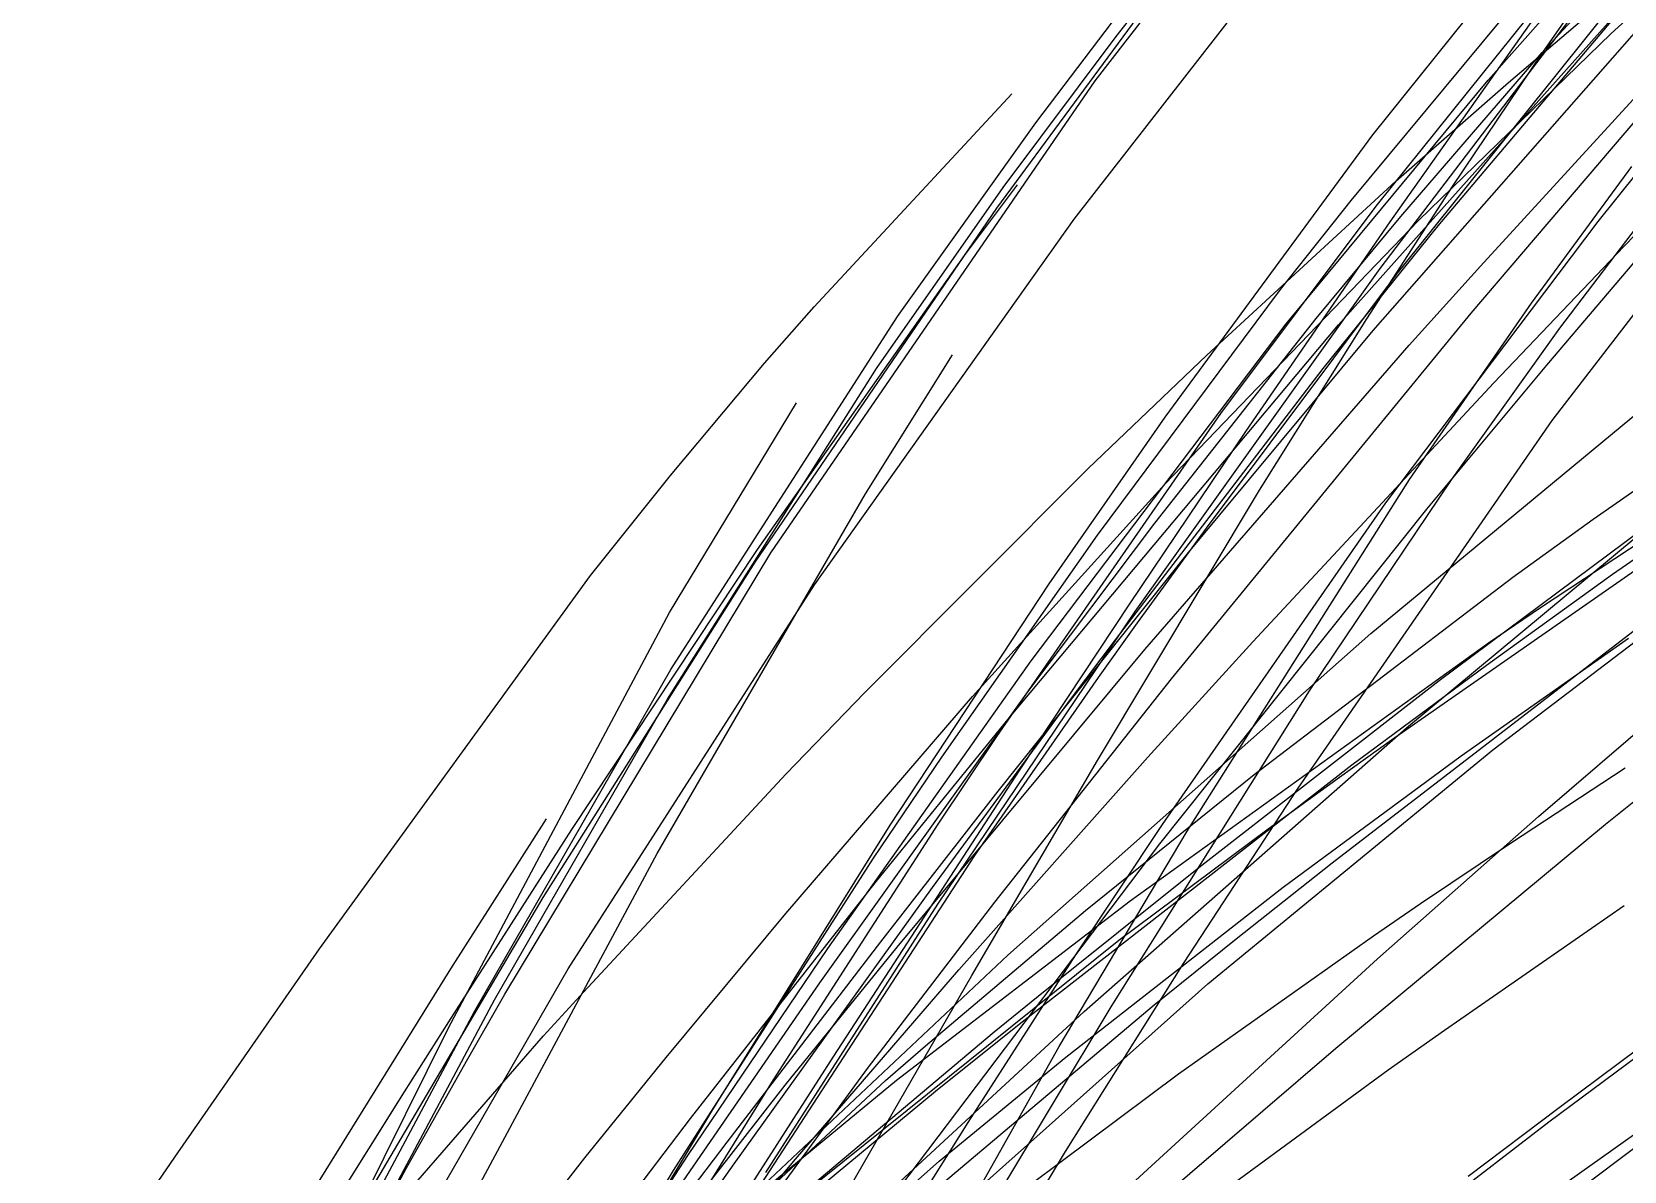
# Model space of a CAD drawing. Header units: metres. Extents: x -233 to 379, y -58 to 1087.
# Drawn here: x 109.4 to 166.8, y 644.5 to 685.5 of the extents above; entities that cross this region are included whole.
import ezdxf

# ---------------------------------------------------------------- set-up
doc = ezdxf.new("R2010")
doc.units = ezdxf.units.M

msp = doc.modelspace()

# ---------------------------------------------------------------- linework, layer by layer
for p, q in [((163.846, 684.798, -1074.498), (174.823, 696.664, -1082.404)), ((166.325, 685.477, -1061.461), (175.23, 693.593, -1067.519)), ((160.092, 678.542, -1074.102), (170.48, 690.812, -1080.758)), ((156.505, 674.982, -1065.54), (170.059, 690.18, -1068.701)), ((156.959, 679.463, -1062.966), (166.085, 690.444, -1069.478)), ((147.737, 683.769, -1061.431), (152.167, 689.472, -1063.533)), ((157.748, 681.823, -1070.413), (163.427, 688.925, -1073.291)), ((157.858, 679.252, -1068.205), (165.721, 689.045, -1074.128)), ((158.633, 676.842, -1077.782), (168.243, 688.842, -1081.533)), ((163.86, 684.786, -1056.897), (165.97, 687.809, -1057.707)), ((144.198, 679.186, -1061.314), (150.465, 687.694, -1064.311)), ((148.497, 685.373, -1056.742), (150.278, 687.634, -1057.613)), ((158.368, 678.695, -1057.36), (164.486, 687.353, -1059.946)), ((162.625, 683.709, -1053.466), (166.793, 687.254, -1056.207)), ((157.756, 674.78, -1072.198), (168.607, 687.129, -1078.885)), ((146.988, 678.785, -1059.309), (152.884, 686.359, -1061.911)), ((158.012, 677.005, -1073.951), (164.998, 686.187, -1076.462)), ((161.901, 683.801, -1074.686), (164.081, 686.258, -1076.257)), ((145.6, 682.254, -1059.027), (148.361, 685.895, -1060.276)), ((159.385, 678.739, -1056.76), (166.325, 685.477, -1061.461)), ((144.426, 679.928, -1054.639), (148.497, 685.373, -1056.742)), ((158.752, 678.88, -1070.822), (163.846, 684.798, -1074.498)), ((160.619, 679.968, -1055.667), (163.86, 684.786, -1056.897)), ((136.058, 666.759, -1055.054), (147.737, 683.769, -1061.431)), ((154.62, 675.014, -1069.397), (161.901, 683.801, -1074.686)), ((158.575, 680.152, -1050.824), (162.625, 683.709, -1053.466)), ((161.62, 677.095, -1068.801), (168.136, 684.213, -1069.987)), ((164.484, 674.864, -1072.903), (171.619, 684.263, -1076.215)), ((137.617, 675.633, -1075.278), (144.736, 683.309, -1076.888)), ((164.199, 671.527, -1072.878), (173.147, 683.142, -1077.182)), ((166.784, 677.803, -1060.371), (172.451, 683.658, -1061.858)), ((140.623, 675.278, -1056.609), (145.6, 682.254, -1059.027)), ((161.282, 675.397, -1060.437), (167.321, 682.474, -1062.219)), ((150.262, 671.652, -1066.653), (157.748, 681.823, -1070.413)), ((165.857, 678.705, -1079.303), (168.015, 681.378, -1080.38)), ((163.462, 675.762, -1073.676), (167.077, 680.69, -1075.315)), ((139.868, 673.409, -1052.108), (144.426, 679.928, -1054.639)), ((143.034, 677.478, -1075.011), (144.943, 680.023, -1075.428)), ((151.766, 673.887, -1046.439), (158.575, 680.152, -1050.824)), ((157.522, 675.192, -1054.504), (160.619, 679.968, -1055.667)), ((135.497, 666.424, -1056.71), (144.198, 679.186, -1061.314)), ((152.268, 671.779, -1063.998), (157.858, 679.252, -1068.205)), ((154.416, 676.254, -1061.126), (156.959, 679.463, -1062.966)), ((164.009, 673.53, -1072.366), (168.849, 679.217, -1073.945)), ((137.629, 665.606, -1054.711), (146.988, 678.785, -1059.309)), ((150.254, 669.234, -1050.597), (159.385, 678.739, -1056.76)), ((153.17, 671.13, -1055.303), (158.368, 678.695, -1057.36)), ((155.705, 675.203, -1068.621), (158.752, 678.88, -1070.822)), ((155.96, 673.405, -1071.46), (160.092, 678.542, -1074.102)), ((158.21, 668.56, -1075.514), (165.857, 678.705, -1079.303)), ((135.578, 666.883, -1073.121), (143.034, 677.478, -1075.011)), ((162.101, 672.895, -1059.197), (166.784, 677.803, -1060.371)), ((149.184, 664.654, -1070.888), (158.012, 677.005, -1073.951)), ((151.748, 667.658, -1075.209), (158.633, 676.842, -1077.782)), ((159.057, 674.247, -1068.361), (161.62, 677.095, -1068.801)), ((147.825, 667.406, -1056.258), (154.416, 676.254, -1061.126)), ((159.068, 669.41, -1071.738), (163.462, 675.762, -1073.676)), ((132.46, 662.555, -1052.165), (140.623, 675.278, -1056.609)), ((135.832, 673.604, -1074.848), (137.617, 675.633, -1075.278)), ((149.895, 667.827, -1064.413), (155.705, 675.203, -1068.621)), ((150.49, 662.226, -1057.37), (161.282, 675.397, -1060.437)), ((153.666, 669.024, -1053.073), (157.522, 675.192, -1054.504)), ((166.381, 665.991, -1030.075), (179.41, 675.123, -1037.437)), ((144.65, 660.834, -1063.034), (156.505, 674.982, -1065.54)), ((145.431, 662.875, -1062.627), (154.62, 675.014, -1069.397)), ((151.108, 666.772, -1068.134), (157.756, 674.78, -1072.198)), ((160.577, 669.393, -1071.151), (164.484, 674.864, -1072.903)), ((149.533, 663.282, -1066.808), (159.057, 674.247, -1068.361)), ((132.338, 661.494, -1047.443), (139.868, 673.409, -1052.108)), ((132.44, 669.554, -1073.98), (135.832, 673.604, -1074.848)), ((139.468, 668.889, -1053.172), (142.6, 673.899, -1054.69)), ((147.485, 669.802, -1043.711), (151.766, 673.887, -1046.439)), ((148.47, 663.625, -1066.661), (155.96, 673.405, -1071.46)), ((159.688, 668.34, -1071.022), (164.009, 673.53, -1072.366)), ((165.679, 667.971, -1019.998), (173.573, 673.493, -1023.613)), ((153.423, 663.556, -1057.081), (162.101, 672.895, -1059.197)), ((157.677, 663.857, -1041.601), (168.33, 672.681, -1047.373)), ((132.406, 664.611, -1057.518), (136.983, 672.166, -1059.41)), ((144.201, 660.141, -1057.933), (152.268, 671.779, -1063.998)), ((146.08, 665.645, -1064.54), (150.262, 671.652, -1066.653)), ((148.995, 664.93, -1053.738), (153.17, 671.13, -1055.303)), ((155.05, 658.288, -1068.683), (164.199, 671.527, -1072.878)), ((158.958, 660.455, -1038.89), (171.87, 671.206, -1045.967)), ((163.783, 664.791, -1022.836), (172.981, 670.881, -1027.866)), ((160.135, 662.16, -1026.072), (170.731, 670.066, -1031.679)), ((129.563, 665.948, -1073.2), (132.44, 669.554, -1073.98)), ((139.446, 661.73, -1038.674), (147.485, 669.802, -1043.711)), ((151.059, 656.736, -1068.239), (159.068, 669.41, -1071.738)), ((155.458, 661.789, -1068.895), (160.577, 669.393, -1071.151)), ((131.968, 655.93, -1049.295), (139.468, 668.889, -1053.172)), ((143.321, 661.584, -1045.931), (150.254, 669.234, -1050.597)), ((147.824, 659.28, -1050.947), (153.666, 669.024, -1053.073)), ((150.073, 656.28, -1068.092), (159.688, 668.34, -1071.022)), ((150.168, 656.972, -1071.364), (158.21, 668.56, -1075.514)), ((145.322, 661.755, -1061.093), (149.895, 667.827, -1064.413)), ((149.265, 664.24, -1074.285), (151.748, 667.658, -1075.209)), ((162.785, 665.887, -1018.734), (165.679, 667.971, -1019.998)), ((142.221, 659.403, -1052.029), (147.825, 667.406, -1056.258)), ((126.482, 650.862, -1049.149), (136.058, 666.759, -1055.054)), ((128.896, 656.79, -1071.145), (135.578, 666.883, -1073.121)), ((144.251, 658.177, -1063.957), (151.108, 666.772, -1068.134)), ((158.417, 660.019, -1021.537), (167.75, 666.525, -1026.43)), ((119.795, 652.499, -1070.207), (129.563, 665.948, -1073.2)), ((127.859, 654.344, -1052.333), (135.497, 666.424, -1056.71)), ((161.844, 662.712, -1027.67), (166.381, 665.991, -1030.075)), ((163.716, 657.262, -1043.927), (173.843, 665.98, -1049.974)), ((128.763, 651.769, -1049.895), (137.629, 665.606, -1054.711)), ((140.352, 656.954, -1061.579), (146.08, 665.645, -1064.54)), ((153.471, 658.775, -1015.06), (162.785, 665.887, -1018.734)), ((145.036, 658.956, -1052.329), (148.995, 664.93, -1053.738)), ((156.278, 655.592, -1029.875), (168.916, 665.322, -1036.916)), ((161.906, 663.521, -1021.835), (163.783, 664.791, -1022.836)), ((162.064, 659.66, -1016.889), (169.438, 665.28, -1020.301)), ((124.447, 649.648, -1053.668), (132.406, 664.611, -1057.518)), ((142.07, 654.103, -1068.295), (149.184, 664.654, -1070.888)), ((147.86, 662.277, -1073.761), (149.265, 664.24, -1074.285)), ((144.595, 652.265, -1034.985), (157.677, 663.857, -1041.601)), ((146.893, 661.526, -1065.649), (148.47, 663.625, -1066.661)), ((160.93, 659.452, -1014.468), (166.955, 663.692, -1017.056)), ((140.607, 652.552, -1065.262), (149.533, 663.282, -1066.808)), ((148.998, 654.225, -1015.514), (161.906, 663.521, -1021.835)), ((149.643, 659.406, -1056.157), (153.423, 663.556, -1057.081)), ((125.396, 650.265, -1047.928), (132.46, 662.555, -1052.165)), ((138.11, 652.5, -1057.158), (145.431, 662.875, -1062.627)), ((156.987, 659.122, -1025.227), (161.844, 662.712, -1027.67)), ((143.412, 655.852, -1072.068), (147.86, 662.277, -1073.761)), ((144.133, 654.17, -1055.54), (150.49, 662.226, -1057.37)), ((151.473, 655.429, -1021.961), (160.135, 662.16, -1026.072)), ((126.099, 650.657, -1043.201), (132.338, 661.494, -1047.443)), ((136.595, 653.771, -1041.422), (143.321, 661.584, -1045.931)), ((136.599, 658.788, -1036.909), (139.446, 661.73, -1038.674)), ((137.822, 651.269, -1055.63), (145.322, 661.755, -1061.093)), ((141.881, 654.703, -1062.42), (146.893, 661.526, -1065.649)), ((148.317, 650.407, -1065.689), (155.458, 661.789, -1068.895)), ((139.818, 654.868, -1062.005), (144.65, 660.834, -1063.034)), ((147.35, 650.232, -1032.982), (158.958, 660.455, -1038.89)), ((166.128, 656.982, -1044.391), (170.463, 660.473, -1046.758)), ((142.087, 656.987, -1056.345), (144.201, 660.141, -1057.933)), ((151.803, 651.228, -1012.73), (162.064, 659.66, -1016.889)), ((156.542, 658.682, -1020.582), (158.417, 660.019, -1021.537)), ((139.752, 655.756, -1050.143), (142.221, 659.403, -1052.029)), ((142.836, 651.734, -1054.441), (149.643, 659.406, -1056.157)), ((143.3, 651.534, -1049.34), (147.824, 659.28, -1050.947)), ((145.007, 649.783, -1019.969), (156.987, 659.122, -1025.227)), ((154.515, 654.718, -1011.962), (160.93, 659.452, -1014.468)), ((129.324, 650.949, -1032.479), (136.599, 658.788, -1036.909)), ((138.299, 648.593, -1050.111), (145.036, 658.956, -1052.329)), ((147.395, 653.876, -1012.919), (153.471, 658.775, -1015.06)), ((153.974, 656.822, -1019.297), (156.542, 658.682, -1020.582)), ((162.699, 656.299, -1015.448), (166.829, 659.019, -1017.571)), ((140.018, 652.749, -1061.379), (144.251, 658.177, -1063.957)), ((150.921, 651.961, -1066.788), (155.05, 658.288, -1068.683)), ((124.46, 649.861, -1069.7), (128.896, 656.79, -1071.145)), ((124.531, 651.771, -1070.188), (127.977, 657.18, -1071.204)), ((133.93, 646.65, -1058.107), (140.352, 656.954, -1061.579)), ((136.154, 647.776, -1051.898), (142.087, 656.987, -1056.345)), ((147.046, 652.275, -1069.681), (150.168, 656.972, -1071.364)), ((148.6, 652.808, -1016.719), (153.974, 656.822, -1019.297)), ((156.415, 648.912, -1039.43), (166.128, 656.982, -1044.391)), ((157.908, 652.131, -1040.637), (163.716, 657.262, -1043.927)), ((140.332, 643.405, -1064.895), (150.073, 656.28, -1068.092)), ((146.447, 648.973, -1066.175), (151.059, 656.736, -1068.239)), ((159.466, 654.123, -1013.853), (162.699, 656.299, -1015.448)), ((124.718, 642.424, -1045.352), (131.968, 655.93, -1049.295)), ((132.551, 644.504, -1044.542), (139.752, 655.756, -1050.143)), ((135.713, 644.017, -1068.868), (143.412, 655.852, -1072.068)), ((164.079, 646.254, -1037.658), (176.723, 655.654, -1044.4)), ((145.685, 650.789, -1019.463), (151.473, 655.429, -1021.961)), ((152.82, 652.853, -1028.062), (156.278, 655.592, -1029.875)), ((133.159, 646.374, -1060.491), (139.818, 654.868, -1062.005)), ((134.735, 644.745, -1057.776), (141.881, 654.703, -1062.42)), ((146.688, 648.588, -1009.316), (154.515, 654.718, -1011.962)), ((120.444, 641.753, -1047.877), (127.859, 654.344, -1052.333)), ((135.876, 644.431, -1065.784), (142.07, 654.103, -1068.295)), ((139.541, 648.184, -1054.177), (144.133, 654.17, -1055.54)), ((140.586, 647.765, -1011.802), (148.998, 654.225, -1015.514)), ((141.634, 648.995, -1011.123), (147.395, 653.876, -1012.919)), ((157.767, 652.965, -1013.037), (159.466, 654.123, -1013.853)), ((160.321, 649.565, -1009.016), (166.8, 654.056, -1012.489)), ((132.287, 648.58, -1038.546), (136.595, 653.771, -1041.422)), ((134.484, 645.53, -1058.004), (140.018, 652.749, -1061.379)), ((137.123, 643.597, -1011.811), (148.6, 652.808, -1016.719)), ((149.868, 650.478, -1026.569), (152.82, 652.853, -1028.062)), ((150.741, 647.986, -1009.927), (157.767, 652.965, -1013.037)), ((114.589, 644.989, -1068.493), (119.795, 652.499, -1070.207)), ((133.07, 645.044, -1053.358), (138.11, 652.5, -1057.158)), ((133.494, 641.824, -1029.756), (144.595, 652.265, -1034.985)), ((136.572, 647.577, -1064.497), (140.607, 652.552, -1065.262)), ((143.166, 646.235, -1067.483), (147.046, 652.275, -1069.681)), ((117.555, 640.528, -1067.955), (124.531, 651.771, -1070.188)), ((120.041, 636.639, -1044.826), (128.763, 651.769, -1049.895)), ((136.951, 644.91, -1052.874), (142.836, 651.734, -1054.441)), ((145.944, 641.177, -1034.463), (157.908, 652.131, -1040.637)), ((146.668, 645.187, -1064.795), (150.921, 651.961, -1066.788)), ((132.248, 643.187, -1051.568), (137.822, 651.269, -1055.63)), ((136.33, 639.452, -1047.005), (143.3, 651.534, -1049.34)), ((142.098, 642.578, -1009.497), (151.803, 651.228, -1012.73)), ((119.694, 638.623, -1038.594), (126.099, 650.657, -1043.201)), ((125.091, 648.445, -1048.262), (126.482, 650.862, -1049.149)), ((127.871, 649.354, -1031.603), (129.324, 650.949, -1032.479)), ((138.586, 640.968, -1021.573), (149.868, 650.478, -1026.569)), ((144.107, 649.507, -1018.812), (145.685, 650.789, -1019.463)), ((164.453, 646.781, -1037.205), (170.076, 650.982, -1040.142)), ((121.241, 642.464, -1045.306), (125.396, 650.265, -1047.928)), ((122.865, 647.34, -1069.159), (124.46, 649.861, -1069.7)), ((137.757, 641.387, -1028.431), (147.35, 650.232, -1032.982)), ((144.16, 643.486, -1063.744), (148.317, 650.407, -1065.689)), ((119.148, 639.335, -1026.492), (127.871, 649.354, -1031.603)), ((121.358, 643.426, -1052.051), (124.447, 649.648, -1053.668)), ((135.676, 642.408, -1015.773), (144.107, 649.507, -1018.812)), ((141.99, 647.36, -1018.756), (145.007, 649.783, -1019.969)), ((158.29, 648.138, -1007.966), (160.321, 649.565, -1009.016)), ((139.99, 637.498, -1063.093), (146.447, 648.973, -1066.175)), ((140.19, 647.745, -1010.7), (141.634, 648.995, -1011.123)), ((147.85, 641.568, -1035.399), (156.415, 648.912, -1039.43)), ((122.923, 644.573, -1046.851), (125.091, 648.445, -1048.262)), ((129.363, 644.966, -1036.602), (132.287, 648.58, -1038.546)), ((130.948, 636.441, -1051.432), (139.541, 648.184, -1054.177)), ((131.057, 637.27, -1047.956), (138.299, 648.593, -1050.111)), ((142.125, 644.847, -1007.968), (146.688, 648.588, -1009.316)), ((146.479, 639.456, -1002.648), (158.29, 648.138, -1007.966)), ((126.542, 634.706, -1062.08), (136.572, 647.577, -1064.497)), ((129.761, 637.471, -1047.142), (136.154, 647.776, -1051.898)), ((130.168, 638.411, -1008.461), (140.19, 647.745, -1010.7)), ((131.118, 639.963, -1008.189), (140.586, 647.765, -1011.802)), ((143.378, 642.488, -1007.073), (150.741, 647.986, -1009.927)), ((119.086, 641.314, -1067.817), (122.865, 647.34, -1069.159)), ((136.619, 642.921, -1016.798), (141.99, 647.36, -1018.756)), ((162.579, 642.566, -1025.745), (168.832, 647.002, -1029.359)), ((128.42, 637.414, -1054.963), (133.93, 646.65, -1058.107)), ((161.172, 644.303, -1035.533), (164.453, 646.781, -1037.205)), ((164.19, 643.092, -1037.398), (169.359, 646.976, -1040.135)), ((127.684, 639.179, -1059.103), (133.159, 646.374, -1060.491)), ((141.215, 643.133, -1066.336), (143.166, 646.235, -1067.483)), ((152.898, 637.657, -1032.139), (164.079, 646.254, -1037.658)), ((129.749, 639.288, -1055.111), (134.484, 645.53, -1058.004)), ((109.439, 637.44, -1066.731), (114.589, 644.989, -1068.493)), ((124.642, 638.934, -1033.49), (129.363, 644.966, -1036.602)), ((127.911, 637.175, -1049.448), (133.07, 645.044, -1053.358)), ((131.038, 639.54, -1055.358), (134.735, 644.745, -1057.776)), ((132.822, 636.63, -1005.936), (142.125, 644.847, -1007.968)), ((133.003, 640.233, -1051.768), (136.951, 644.91, -1052.874)), ((140.771, 635.425, -1061.87), (146.668, 645.187, -1064.795)), ((120.969, 640.985, -1045.561), (122.923, 644.573, -1046.851)), ((126.153, 633.928, -1039.506), (132.551, 644.504, -1044.542))]:
    msp.add_line(p, q)

doc.saveas('drawing.dxf')
